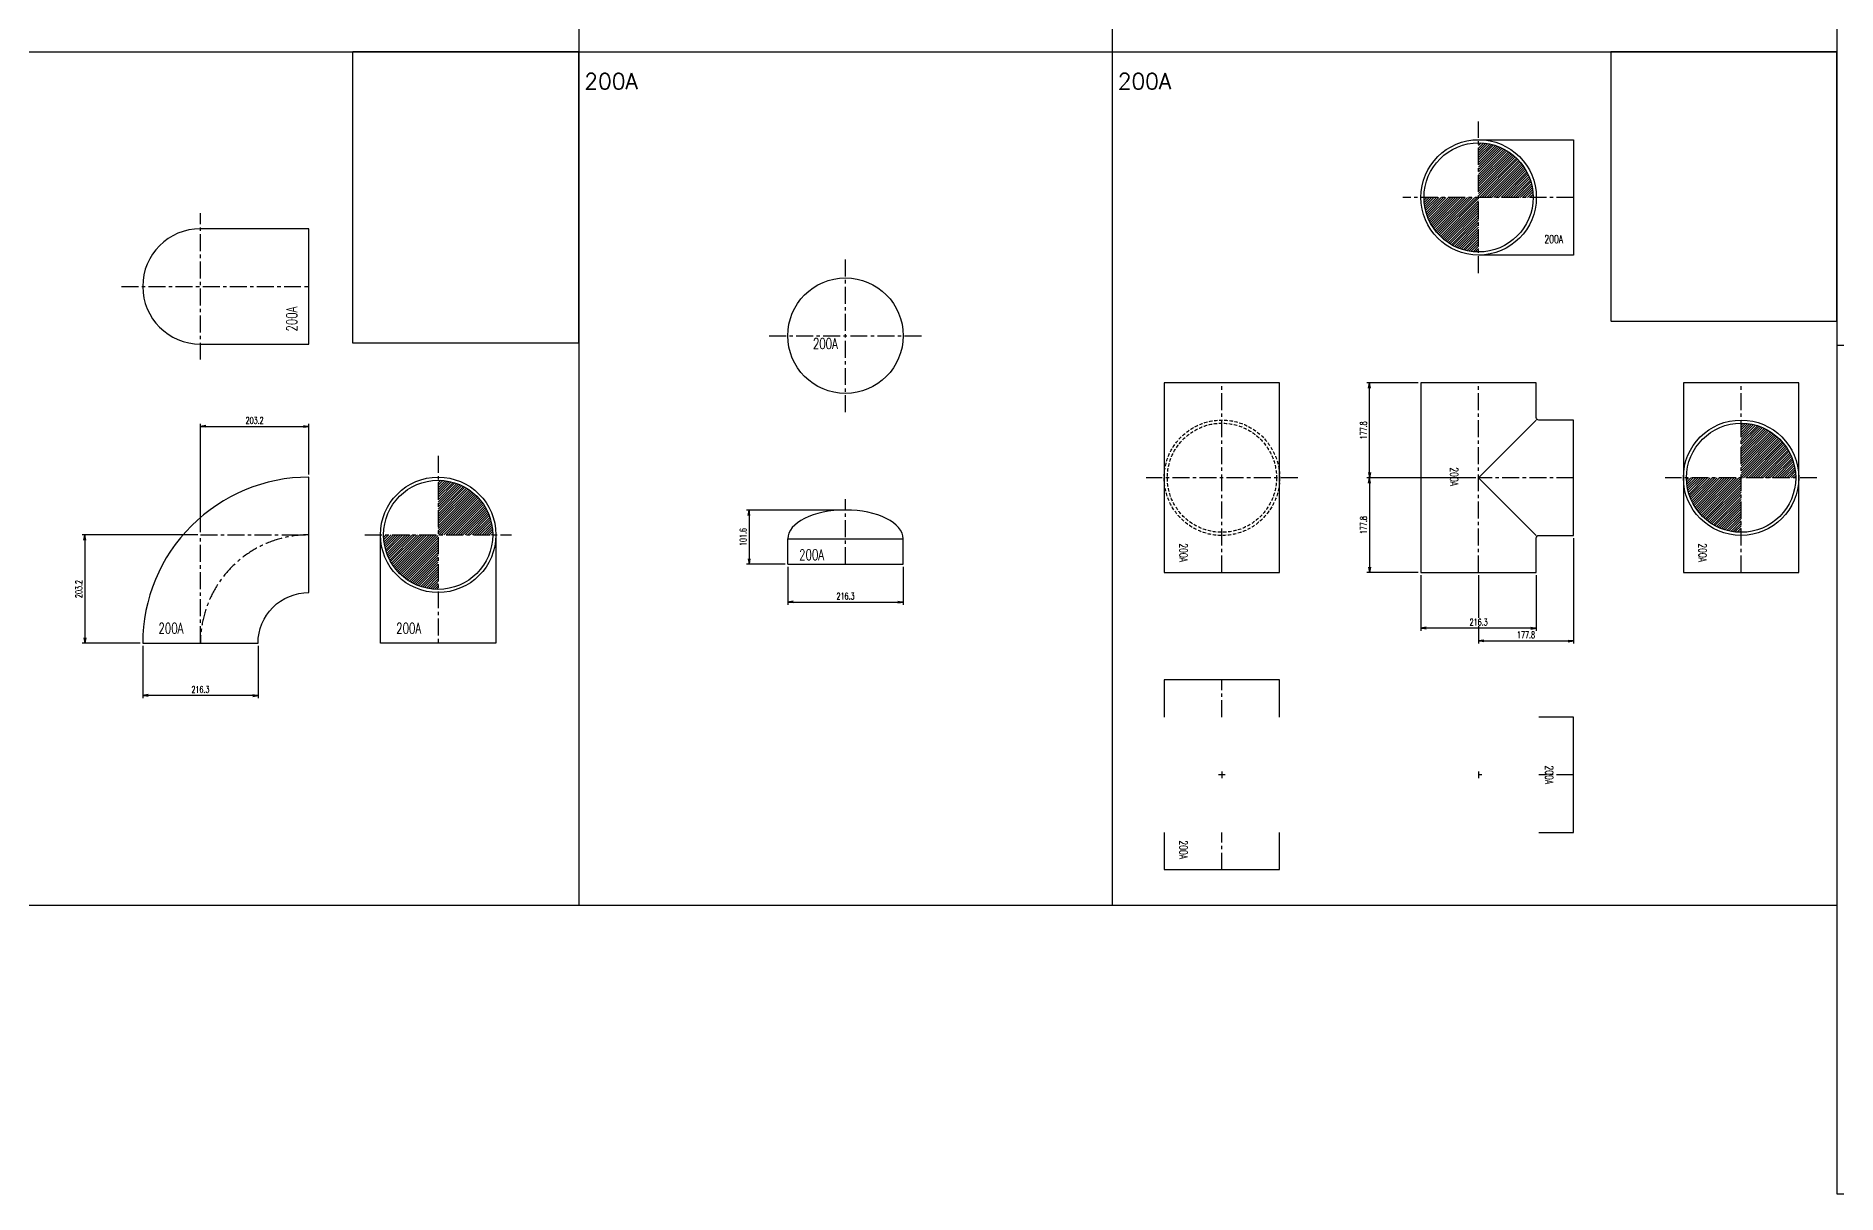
# Model space of a CAD drawing. Header units: millimetres. Extents: x 2090 to 42062, y -14812 to 2738.
# Drawn here: x 4949 to 8325, y -7094 to -4923 of the extents above; entities that cross this region are included whole.
import ezdxf

# ---------------------------------------------------------------- set-up
doc = ezdxf.new("R2010")
doc.units = ezdxf.units.MM
doc.header["$PDMODE"] = 35
for name, pattern in [('CENTER', [50.8, 31.75, -6.35, 6.35, -6.35]), ('CENTER2', [1.125, 0.75, -0.125, 0.125, -0.125]), ('HIDDEN', [9.525, 6.35, -3.175])]:
    doc.linetypes.add(name, pattern=pattern)
for name, color, linetype in [('#配管（SUS)', 220, 'Continuous'), ('DIM', 1, 'Continuous'), ('skeleton', 7, 'Continuous')]:
    doc.layers.add(name, color=color, linetype=linetype)
doc.styles.add('kpk', font='romans.shx', dxfattribs={"width": 0.7, "bigfont": 'extfont2.shx'})
doc.styles.get("Standard").update_dxf_attribs({"font": 'romans.shx', "bigfont": 'extfont.shx'})
doc.dimstyles.new('1／5～KPK', dxfattribs={"dimscale": 5, "dimtxt": 2.5, "dimasz": 2, "dimexe": 1, "dimexo": 1, "dimgap": 1, "dimtad": 3, "dimdsep": 46, "dimtxsty": 'kpk', "dimblk": 'OPEN', "dimcen": 2.5, "dimclrd": 9, "dimclre": 9, "dimclrt": 4, "dimadec": 1, "dimazin": 2, "dimtfac": 1, "dimtmove": 0, "dimatfit": 2, "dimldrblk": 'OPEN', "dimfxl": 1, "dimtfill": 1, "dimlwd": -1, "dimlwe": -1, "dimarcsym": 1})

# ---------------------------------------------------------------- blocks, each defined once
blk = doc.blocks.new('_Open')
at = {"color": 0, "linetype": 'ByBlock', "lineweight": -2}
for p, q in [((-1, 0.17), (0, 0)), ((-1, -0.17), (0, 0)), ((0, 0), (-1, 0))]:
    blk.add_line(p, q, dxfattribs=at)
blk = doc.blocks.new('*D176')
at = {"layer": 'Defpoints', "color": 0, "linetype": 'ByBlock', "transparency": 16777216}
for p in [(5460.7, -5654.8), (5460.7, -5750), (5257.5, -5858.2)]:
    blk.add_point(p, dxfattribs=at)
at = {"layer": 'DIM', "color": 9, "transparency": 16777216}
for p, q in [((5257.5, -5853.2), (5257.5, -5649.8)), ((5267.5, -5654.8), (5450.7, -5654.8)), ((5460.7, -5745), (5460.7, -5649.8))]:
    blk.add_line(p, q, dxfattribs=at)
at = {"layer": 'DIM', "color": 9, "linetype": 'ByBlock', "transparency": 16777216, "xscale": 10, "yscale": 10, "zscale": 10, "rotation": 180}
blk.add_blockref('_Open', (5257.5, -5654.8), dxfattribs=at)
at = {"layer": 'DIM', "color": 9, "linetype": 'ByBlock', "transparency": 16777216, "xscale": 10, "yscale": 10, "zscale": 10}
blk.add_blockref('_Open', (5460.7, -5654.8), dxfattribs=at)
at = {"layer": 'DIM', "color": 4, "linetype": 'ByBlock', "transparency": 16777216, "insert": (5359.1, -5643.6), "char_height": 12.5, "attachment_point": 5, "style": 'kpk', "bg_fill": 3, "box_fill_scale": 1.1, "bg_fill_color": 256, "bg_fill_true_color": 13158600, "bg_fill_transparency": 0}
blk.add_mtext('203.2', dxfattribs=at)
blk = doc.blocks.new('*D177')
at = {"layer": 'Defpoints', "color": 0, "linetype": 'ByBlock', "transparency": 16777216}
for p in [(5257.5, -5858.2), (5040.7, -6061.4), (5149.3, -6061.4)]:
    blk.add_point(p, dxfattribs=at)
at = {"layer": 'DIM', "color": 9, "transparency": 16777216}
for p, q in [((5252.5, -5858.2), (5035.7, -5858.2)), ((5040.7, -5868.2), (5040.7, -6051.4)), ((5144.3, -6061.4), (5035.7, -6061.4))]:
    blk.add_line(p, q, dxfattribs=at)
at = {"layer": 'DIM', "color": 9, "linetype": 'ByBlock', "transparency": 16777216, "xscale": 10, "yscale": 10, "zscale": 10}
for p, rotation in [((5040.7, -5858.2), 90), ((5040.7, -6061.4), 270)]:
    blk.add_blockref('_Open', p, dxfattribs=dict(at, rotation=rotation))
at = {"layer": 'DIM', "color": 4, "linetype": 'ByBlock', "transparency": 16777216, "insert": (5029.4, -5959.8), "char_height": 12.5, "attachment_point": 5, "rotation": 90, "style": 'kpk', "bg_fill": 3, "box_fill_scale": 1.1, "bg_fill_color": 256, "bg_fill_true_color": 13158600, "bg_fill_transparency": 0}
blk.add_mtext('203.2', dxfattribs=at)
blk = doc.blocks.new('*D178')
at = {"layer": 'Defpoints', "color": 0, "linetype": 'ByBlock', "transparency": 16777216}
for p in [(5149.3, -6061.4), (5365.6, -6061.4), (5149.3, -6159.4)]:
    blk.add_point(p, dxfattribs=at)
at = {"layer": 'DIM', "color": 9, "transparency": 16777216}
for p, q in [((5149.3, -6066.4), (5149.3, -6164.4)), ((5365.6, -6066.4), (5365.6, -6164.4)), ((5355.6, -6159.4), (5159.3, -6159.4))]:
    blk.add_line(p, q, dxfattribs=at)
at = {"layer": 'DIM', "color": 9, "linetype": 'ByBlock', "transparency": 16777216, "xscale": 10, "yscale": 10, "zscale": 10, "rotation": 180}
blk.add_blockref('_Open', (5149.3, -6159.4), dxfattribs=at)
at = {"layer": 'DIM', "color": 9, "linetype": 'ByBlock', "transparency": 16777216, "xscale": 10, "yscale": 10, "zscale": 10}
blk.add_blockref('_Open', (5365.6, -6159.4), dxfattribs=at)
at = {"layer": 'DIM', "color": 4, "linetype": 'ByBlock', "transparency": 16777216, "insert": (5257.5, -6148.1), "char_height": 12.5, "attachment_point": 5, "style": 'kpk', "bg_fill": 3, "box_fill_scale": 1.1, "bg_fill_color": 256, "bg_fill_true_color": 13158600, "bg_fill_transparency": 0}
blk.add_mtext('216.3', dxfattribs=at)
blk = doc.blocks.new('*D203')
at = {"layer": 'Defpoints', "color": 0, "linetype": 'ByBlock', "transparency": 16777216}
for p in [(6358.6, -5913.3), (6574.9, -5913.3), (6574.9, -5984.3)]:
    blk.add_point(p, dxfattribs=at)
at = {"layer": 'DIM', "color": 9, "transparency": 16777216}
for p, q in [((6358.6, -5918.3), (6358.6, -5989.3)), ((6574.9, -5918.3), (6574.9, -5989.3)), ((6368.6, -5984.3), (6564.9, -5984.3))]:
    blk.add_line(p, q, dxfattribs=at)
at = {"layer": 'DIM', "color": 9, "linetype": 'ByBlock', "transparency": 16777216, "xscale": 10, "yscale": 10, "zscale": 10, "rotation": 180}
blk.add_blockref('_Open', (6358.6, -5984.3), dxfattribs=at)
at = {"layer": 'DIM', "color": 9, "linetype": 'ByBlock', "transparency": 16777216, "xscale": 10, "yscale": 10, "zscale": 10}
blk.add_blockref('_Open', (6574.9, -5984.3), dxfattribs=at)
at = {"layer": 'DIM', "color": 4, "linetype": 'ByBlock', "transparency": 16777216, "insert": (6466.7, -5973.1), "char_height": 12.5, "attachment_point": 5, "style": 'kpk', "bg_fill": 3, "box_fill_scale": 1.1, "bg_fill_color": 256, "bg_fill_true_color": 13158600, "bg_fill_transparency": 0}
blk.add_mtext('216.3', dxfattribs=at)
blk = doc.blocks.new('*D204')
at = {"layer": 'Defpoints', "color": 0, "linetype": 'ByBlock', "transparency": 16777216}
for p in [(6466.7, -5811.7), (6285.9, -5913.3), (6358.6, -5913.3)]:
    blk.add_point(p, dxfattribs=at)
at = {"layer": 'DIM', "color": 9, "transparency": 16777216}
for p, q in [((6461.7, -5811.7), (6280.9, -5811.7)), ((6285.9, -5821.7), (6285.9, -5903.3)), ((6353.6, -5913.3), (6280.9, -5913.3))]:
    blk.add_line(p, q, dxfattribs=at)
at = {"layer": 'DIM', "color": 9, "linetype": 'ByBlock', "transparency": 16777216, "xscale": 10, "yscale": 10, "zscale": 10}
for p, rotation in [((6285.9, -5811.7), 90), ((6285.9, -5913.3), 270)]:
    blk.add_blockref('_Open', p, dxfattribs=dict(at, rotation=rotation))
at = {"layer": 'DIM', "color": 4, "linetype": 'ByBlock', "transparency": 16777216, "insert": (6274.7, -5862.5), "char_height": 12.5, "attachment_point": 5, "rotation": 90, "style": 'kpk', "bg_fill": 3, "box_fill_scale": 1.1, "bg_fill_color": 256, "bg_fill_true_color": 13158600, "bg_fill_transparency": 0}
blk.add_mtext('101.6', dxfattribs=at)
blk = doc.blocks.new('*D253')
at = {"layer": 'Defpoints', "color": 0, "linetype": 'ByBlock', "transparency": 16777216}
for p in [(7448.9, -5573.4), (7545.4, -5573.4), (7653.6, -5751.2)]:
    blk.add_point(p, dxfattribs=at)
at = {"layer": 'DIM', "color": 9, "transparency": 16777216}
for p, q in [((7540.4, -5573.4), (7443.9, -5573.4)), ((7448.9, -5741.2), (7448.9, -5583.4)), ((7648.6, -5751.2), (7443.9, -5751.2))]:
    blk.add_line(p, q, dxfattribs=at)
at = {"layer": 'DIM', "color": 9, "linetype": 'ByBlock', "transparency": 16777216, "xscale": 10, "yscale": 10, "zscale": 10}
for p, rotation in [((7448.9, -5573.4), 90), ((7448.9, -5751.2), 270)]:
    blk.add_blockref('_Open', p, dxfattribs=dict(at, rotation=rotation))
at = {"layer": 'DIM', "color": 4, "linetype": 'ByBlock', "transparency": 16777216, "insert": (7437.6, -5662.3), "char_height": 12.5, "attachment_point": 5, "rotation": 90, "style": 'kpk', "bg_fill": 3, "box_fill_scale": 1.1, "bg_fill_color": 256, "bg_fill_true_color": 13158600, "bg_fill_transparency": 0}
blk.add_mtext('177.8', dxfattribs=at)
blk = doc.blocks.new('*D254')
at = {"layer": 'Defpoints', "color": 0, "linetype": 'ByBlock', "transparency": 16777216}
for p in [(7653.6, -5751.2), (7448.9, -5929), (7545.4, -5929)]:
    blk.add_point(p, dxfattribs=at)
at = {"layer": 'DIM', "color": 9, "transparency": 16777216}
for p, q in [((7648.6, -5751.2), (7443.9, -5751.2)), ((7448.9, -5761.2), (7448.9, -5919)), ((7540.4, -5929), (7443.9, -5929))]:
    blk.add_line(p, q, dxfattribs=at)
at = {"layer": 'DIM', "color": 9, "linetype": 'ByBlock', "transparency": 16777216, "xscale": 10, "yscale": 10, "zscale": 10}
for p, rotation in [((7448.9, -5751.2), 90), ((7448.9, -5929), 270)]:
    blk.add_blockref('_Open', p, dxfattribs=dict(at, rotation=rotation))
at = {"layer": 'DIM', "color": 4, "linetype": 'ByBlock', "transparency": 16777216, "insert": (7437.6, -5840.1), "char_height": 12.5, "attachment_point": 5, "rotation": 90, "style": 'kpk', "bg_fill": 3, "box_fill_scale": 1.1, "bg_fill_color": 256, "bg_fill_true_color": 13158600, "bg_fill_transparency": 0}
blk.add_mtext('177.8', dxfattribs=at)
blk = doc.blocks.new('*D255')
at = {"layer": 'Defpoints', "color": 0, "linetype": 'ByBlock', "transparency": 16777216}
for p in [(7831.4, -5859.4), (7653.6, -5929), (7831.4, -6057.1)]:
    blk.add_point(p, dxfattribs=at)
at = {"layer": 'DIM', "color": 9, "transparency": 16777216}
for p, q in [((7831.4, -5864.4), (7831.4, -6062.1)), ((7653.6, -5934), (7653.6, -6062.1)), ((7663.6, -6057.1), (7821.4, -6057.1))]:
    blk.add_line(p, q, dxfattribs=at)
at = {"layer": 'DIM', "color": 9, "linetype": 'ByBlock', "transparency": 16777216, "xscale": 10, "yscale": 10, "zscale": 10, "rotation": 180}
blk.add_blockref('_Open', (7653.6, -6057.1), dxfattribs=at)
at = {"layer": 'DIM', "color": 9, "linetype": 'ByBlock', "transparency": 16777216, "xscale": 10, "yscale": 10, "zscale": 10}
blk.add_blockref('_Open', (7831.4, -6057.1), dxfattribs=at)
at = {"layer": 'DIM', "color": 4, "linetype": 'ByBlock', "transparency": 16777216, "insert": (7742.5, -6045.9), "char_height": 12.5, "attachment_point": 5, "style": 'kpk', "bg_fill": 3, "box_fill_scale": 1.1, "bg_fill_color": 256, "bg_fill_true_color": 13158600, "bg_fill_transparency": 0}
blk.add_mtext('177.8', dxfattribs=at)
blk = doc.blocks.new('*D256')
at = {"layer": 'Defpoints', "color": 0, "linetype": 'ByBlock', "transparency": 16777216}
for p in [(7545.4, -5929), (7761.7, -5929), (7545.4, -6033.1)]:
    blk.add_point(p, dxfattribs=at)
at = {"layer": 'DIM', "color": 9, "transparency": 16777216}
for p, q in [((7545.4, -5934), (7545.4, -6038.1)), ((7761.7, -5934), (7761.7, -6038.1)), ((7751.7, -6033.1), (7555.4, -6033.1))]:
    blk.add_line(p, q, dxfattribs=at)
at = {"layer": 'DIM', "color": 9, "linetype": 'ByBlock', "transparency": 16777216, "xscale": 10, "yscale": 10, "zscale": 10, "rotation": 180}
blk.add_blockref('_Open', (7545.4, -6033.1), dxfattribs=at)
at = {"layer": 'DIM', "color": 9, "linetype": 'ByBlock', "transparency": 16777216, "xscale": 10, "yscale": 10, "zscale": 10}
blk.add_blockref('_Open', (7761.7, -6033.1), dxfattribs=at)
at = {"layer": 'DIM', "color": 4, "linetype": 'ByBlock', "transparency": 16777216, "insert": (7653.6, -6021.9), "char_height": 12.5, "attachment_point": 5, "style": 'kpk', "bg_fill": 3, "box_fill_scale": 1.1, "bg_fill_color": 256, "bg_fill_true_color": 13158600, "bg_fill_transparency": 0}
blk.add_mtext('216.3', dxfattribs=at)
blk = doc.blocks.new('(SUS)200A-90ES-3')
at = {"layer": '#配管（SUS)', "color": 2, "linetype": 'CENTER'}
for p, q in [((0, -137.2), (0, 137.2)), ((-148, 0), (203.2, 0))]:
    blk.add_line(p, q, dxfattribs=at)
at = {"layer": '#配管（SUS)', "color": 0, "linetype": 'ByBlock'}
blk.add_lwpolyline([(0, 108.1, 1), (0, -108.2), (203.2, -108.2), (203.2, 108.1)], format="xyb", close=True, dxfattribs=at)
at = {"layer": 'Defpoints', "color": 5, "insert": (171.3, -84.6), "char_height": 20, "attachment_point": 4, "rotation": 90}
blk.add_mtext('{\\W0.7;200A}', dxfattribs=at)
blk = doc.blocks.new('(SUS)200A-90ES-1')
at = {"layer": '#配管（SUS)', "color": 0, "linetype": 'ByBlock'}
blk.add_lwpolyline([(-108.1, -203.2), (108.1, -203.2, -0.414214), (203.2, -108.1), (203.2, 108.1, 0.414214)], format="xyb", close=True, dxfattribs=at)
at = {"layer": '#配管（SUS)', "color": 2, "linetype": 'CENTER'}
blk.add_lwpolyline([(0, -203.2), (0, 0), (203.2, 0, 0.414214)], format="xyb", close=True, dxfattribs=at)
at = {"layer": 'Defpoints', "color": 5, "insert": (-78.7, -175.1), "char_height": 20, "attachment_point": 4}
blk.add_mtext('{\\W0.7;200A}', dxfattribs=at)
blk = doc.blocks.new('(SUS)200A-90ES-2')
at = {"layer": '#配管（SUS)'}
h = blk.add_hatch(dxfattribs=at)
h.set_pattern_fill('ANSI31', color=252)
h.set_pattern_definition([(45, (-5703.164, 5858.1982), (-2.245064, 2.245064), [])])
h.paths.add_polyline_path([(0, 0), (-102.3, 0, 0.414214), (0, -102.3)])
h.paths.add_polyline_path([(0, 102.3), (0, 0), (102.3, 0, 0.414214)])
at = {"layer": '#配管（SUS)', "color": 2, "linetype": 'CENTER'}
for p, q in [((0, 148), (0, -203.2)), ((-137.2, 0), (137.2, 0))]:
    blk.add_line(p, q, dxfattribs=at)
at = {"layer": '#配管（SUS)', "color": 0, "linetype": 'ByBlock'}
blk.add_lwpolyline([(108.1, 0), (108.1, -203.2), (-108.1, -203.2), (-108.1, 0)], dxfattribs=at)
for radius in [108.2, 102.3]:
    blk.add_circle((0, 0), radius, dxfattribs=at)
at = {"layer": 'Defpoints', "color": 5, "insert": (-78.7, -175.1), "char_height": 20, "attachment_point": 4}
blk.add_mtext('{\\W0.7;200A}', dxfattribs=at)
blk = doc.blocks.new('A$C24FE62CB')
at = {"layer": '#配管（SUS)', "color": 2, "linetype": 'CENTER'}
for p, q in [((0, -143.2), (0, 143.2)), ((-143.2, 0), (143.2, 0))]:
    blk.add_line(p, q, dxfattribs=at)
at = {"layer": '#配管（SUS)', "color": 0, "linetype": 'ByBlock'}
blk.add_circle((0, 0), 108.2, dxfattribs=at)
at = {"layer": 'Defpoints', "color": 5, "insert": (-61.1, -14.8), "char_height": 20, "attachment_point": 4}
blk.add_mtext('{\\W0.7;200A}', dxfattribs=at)
blk = doc.blocks.new('A$C2A1E307C')
at = {"layer": '#配管（SUS)', "color": 2, "linetype": 'CENTER'}
blk.add_line((0, -47.5), (0, 74.5), dxfattribs=at)
at = {"layer": '#配管（SUS)', "color": 0, "linetype": 'ByBlock'}
for p, q in [((-108.1, -47.5), (-108.1, 0)), ((-108.1, 0), (108.1, 0)), ((108.1, -47.5), (108.1, 0)), ((-108.1, -47.5), (108.1, -47.5))]:
    blk.add_line(p, q, dxfattribs=at)
blk.add_ellipse((0, 0), major_axis=(-108.2, 0), ratio=0.5, start_param=3.141593, end_param=6.283185, dxfattribs=at)
at = {"layer": 'Defpoints', "color": 5, "insert": (-86.9, -29.7), "char_height": 20, "attachment_point": 4}
blk.add_mtext('{\\W0.7;200A}', dxfattribs=at)
blk = doc.blocks.new('(SUS)200A-T-1')
at = {"layer": '#配管（SUS)', "color": 2, "linetype": 'CENTER'}
for p, q in [((0, -177.8), (0, 177.8)), ((177.8, 0), (0, 0))]:
    blk.add_line(p, q, dxfattribs=at)
at = {"layer": '#配管（SUS)', "color": 0, "linetype": 'ByBlock'}
for p, q in [((108.1, 108.1), (0, 0)), ((0, 0), (108.1, -108.1))]:
    blk.add_line(p, q, dxfattribs=at)
blk.add_lwpolyline([(108.1, -113.1, -0.414214), (113.1, -108.1), (177.8, -108.1), (177.8, 108.1), (113.1, 108.1, -0.414214), (108.1, 113.1), (108.1, 177.8), (-108.1, 177.8), (-108.1, -177.8), (108.1, -177.8)], format="xyb", close=True, dxfattribs=at)
at = {"layer": 'Defpoints', "color": 5, "insert": (-45.7, 2), "char_height": 15, "attachment_point": 5, "rotation": 270}
blk.add_mtext('{\\W0.7;200A}', dxfattribs=at)
blk = doc.blocks.new('(SUS)200A-T-2')
at = {"layer": '#配管（SUS)'}
h = blk.add_hatch(dxfattribs=at)
h.set_pattern_fill('ANSI31', color=252)
h.set_pattern_definition([(45, (-8145.6484, 5751.2217), (-2.245064, 2.245064), [])])
h.paths.add_polyline_path([(0, 0), (-102.3, 0, 0.414214), (0, -102.3)])
h.paths.add_polyline_path([(0, 102.3), (0, 0), (102.3, 0, 0.414214)])
at = {"layer": '#配管（SUS)', "color": 2, "linetype": 'CENTER'}
for p, q in [((0, -177.8), (0, 177.8)), ((142.2, 0), (-142.2, 0))]:
    blk.add_line(p, q, dxfattribs=at)
at = {"layer": '#配管（SUS)', "color": 0, "linetype": 'ByBlock'}
blk.add_lwpolyline([(-108.1, 177.8), (-108.1, -177.8), (108.2, -177.8), (108.2, 177.8)], close=True, dxfattribs=at)
for radius in [108.2, 102.3]:
    blk.add_circle((0, 0), radius, dxfattribs=at)
at = {"layer": 'Defpoints', "color": 5, "insert": (-72.1, -140.5), "char_height": 15, "attachment_point": 5, "rotation": 270}
blk.add_mtext('{\\W0.7;200A}', dxfattribs=at)
blk = doc.blocks.new('(SUS)200A-T-3')
at = {"layer": '#配管（SUS)'}
h = blk.add_hatch(dxfattribs=at)
h.set_pattern_fill('ANSI31', color=252)
h.set_pattern_definition([(45, (-7653.5558, 5225.5497), (-2.245064, 2.245064), [])])
h.paths.add_polyline_path([(0, 0), (-102.3, 0, 0.414214), (0, -102.3)])
h.paths.add_polyline_path([(0, 102.3), (0, 0), (102.3, 0, 0.414214)])
at = {"layer": '#配管（SUS)', "color": 2, "linetype": 'CENTER'}
for p, q in [((0, -142.2), (0, 142.2)), ((177.8, 0), (-141.8, 0))]:
    blk.add_line(p, q, dxfattribs=at)
at = {"layer": '#配管（SUS)', "color": 0, "linetype": 'ByBlock'}
blk.add_lwpolyline([(0, 108.1), (177.8, 108.1), (177.8, -108.1), (0, -108.1)], dxfattribs=at)
for radius in [108.2, 102.3]:
    blk.add_circle((0, 0), radius, dxfattribs=at)
at = {"layer": 'Defpoints', "color": 5, "insert": (140.9, -78.2), "char_height": 15, "attachment_point": 5}
blk.add_mtext('{\\W0.7;200A}', dxfattribs=at)
blk = doc.blocks.new('(SUS)200A-T-4')
at = {"layer": '#配管（SUS)', "color": 2, "linetype": 'CENTER'}
for p, q in [((0, -177.8), (0, 177.8)), ((142.2, 0), (-142.2, 0))]:
    blk.add_line(p, q, dxfattribs=at)
at = {"layer": '#配管（SUS)', "color": 0, "linetype": 'ByBlock'}
blk.add_lwpolyline([(-108.1, 177.8), (-108.1, -177.8), (108.2, -177.8), (108.2, 177.8)], close=True, dxfattribs=at)
at = {"layer": '#配管（SUS)', "color": 252, "linetype": 'HIDDEN'}
for radius in [108.2, 102.3]:
    blk.add_circle((0, 0), radius, dxfattribs=at)
at = {"layer": 'Defpoints', "color": 5, "insert": (-72.1, -140.5), "char_height": 15, "attachment_point": 5, "rotation": 270}
blk.add_mtext('{\\W0.7;200A}', dxfattribs=at)
blk = doc.blocks.new('(SUS)200A-T-5')
at = {"layer": '#配管（SUS)', "color": 2, "linetype": 'CENTER'}
for p, q in [((0, 108.2), (0, 177.8)), ((6.2, 0), (-6.2, 0)), ((0, 6.2), (0, -6.2)), ((0, -177.8), (0, -108.2))]:
    blk.add_line(p, q, dxfattribs=at)
at = {"layer": '#配管（SUS)', "color": 0, "linetype": 'ByBlock'}
for points in [[(108.2, 108.2), (108.2, 177.8), (-108.2, 177.8), (-108.2, 108.2)], [(-108.2, -108.2), (-108.2, -177.8), (108.2, -177.8), (108.2, -108.2)]]:
    blk.add_lwpolyline(points, dxfattribs=at)
at = {"layer": 'Defpoints', "color": 5, "insert": (-72.1, -140.5), "char_height": 15, "attachment_point": 5, "rotation": 270}
blk.add_mtext('{\\W0.7;200A}', dxfattribs=at)
blk = doc.blocks.new('(SUS)200A-T-6')
at = {"layer": '#配管（SUS)', "color": 2, "linetype": 'CENTER'}
for p, q in [((0, 6.2), (0, -6.2)), ((6.2, 0), (0, 0)), ((177.8, 0), (113.2, 0))]:
    blk.add_line(p, q, dxfattribs=at)
at = {"layer": '#配管（SUS)', "color": 0, "linetype": 'ByBlock'}
blk.add_lwpolyline([(113.2, -108.1), (177.8, -108.1), (177.8, 108.1), (113.2, 108.1)], dxfattribs=at)
at = {"layer": 'Defpoints', "color": 5, "insert": (132.5, 0), "char_height": 15, "attachment_point": 5, "rotation": 270}
blk.add_mtext('{\\W0.7;200A}', dxfattribs=at)

msp = doc.modelspace()

# ---------------------------------------------------------------- linework, layer by layer
at = {"color": 0, "linetype": 'CENTER2'}
for points in [[(5966.709, -4952.432), (5542.799, -4952.432), (5542.799, -5498.503), (5966.709, -5498.503)], [(8325.36, -4952.432), (7901.451, -4952.432), (7901.451, -5457.539), (8325.36, -5457.539)]]:
    msp.add_lwpolyline(points, close=True, dxfattribs=at)
at = {"layer": 'skeleton'}
for p, q in [((5966.709, 1807.568), (5966.709, -6552.432)), ((6966.709, 1807.568), (6966.709, -6552.432)), ((8325.36, 1807.568), (8325.36, -7094.106)), ((5966.709, 1407.568), (5966.709, -6552.432)), ((4649.823, -4952.432), (5966.709, -4952.432)), ((5966.709, -4952.432), (6966.709, -4952.432)), ((6966.709, -4952.432), (8325.36, -4952.432)), ((8325.36, -5502.698), (21142.157, -5502.698)), ((4649.823, -6552.432), (5966.709, -6552.432)), ((5966.709, -6552.432), (6966.709, -6552.432)), ((6966.709, -6552.432), (8325.36, -6552.432)), ((8325.36, -7094.106), (21142.157, -7094.106))]:
    msp.add_line(p, q, dxfattribs=at)

# ---------------------------------------------------------------- block references
at = {"layer": '#配管（SUS)'}
for name, p in [('(SUS)200A-T-3', (7653.556, -5225.55)), ('(SUS)200A-90ES-3', (5257.485, -5392.507)), ('A$C24FE62CB', (6466.709, -5484.827)), ('(SUS)200A-T-4', (7172.384, -5751.222)), ('(SUS)200A-T-2', (8145.648, -5751.222)), ('(SUS)200A-90ES-2', (5703.164, -5858.198)), ('(SUS)200A-T-5', (7172.384, -6308.145)), ('(SUS)200A-T-6', (7653.556, -6308.145))]:
    msp.add_blockref(name, p, dxfattribs=at)

# ---------------------------------------------------------------- texts
at = {"color": 71, "char_height": 30, "attachment_point": 4}
for insert in [(5977.124, -5007.738), (6977.124, -5007.738)]:
    msp.add_mtext('200A', dxfattribs=dict(at, insert=insert))

# ---------------------------------------------------------------- dimensions: what is measured, and where the dimension line sits
at = {"layer": 'DIM', "linetype": 'ByBlock'}
dim = msp.add_linear_dim(base=(7448.864, -5573.422), p1=(7653.556, -5751.222), p2=(7545.406, -5573.422), angle=90, dimstyle='1／5～KPK', dxfattribs=at)
dim.commit()
dim.dimension.update_dxf_attribs({"geometry": '*D253', "text_midpoint": (7437.614, -5662.322)})
for base, p1, p2, picture, middle in [((5460.685, -5654.818), (5257.485, -5858.198), (5460.685, -5750.048), '*D176', (5359.085, -5643.568)), ((6574.859, -5984.35), (6358.559, -5913.327), (6574.859, -5913.327), '*D203', (6466.709, -5973.1))]:
    dim = msp.add_linear_dim(base=base, p1=p1, p2=p2, dimstyle='1／5～KPK', dxfattribs=at)
    dim.commit()
    dim.dimension.update_dxf_attribs({"geometry": picture, "text_midpoint": middle})

# ---------------------------------------------------------------- next in the draw order: dimensions: what is measured, and where the dimension line sits
for base, p1, p2, picture, middle in [((7448.864, -5929.022), (7653.556, -5751.222), (7545.406, -5929.022), '*D254', (7437.614, -5840.122)), ((6285.946, -5913.327), (6466.709, -5811.727), (6358.559, -5913.327), '*D204', (6274.696, -5862.527)), ((5040.671, -6061.398), (5257.485, -5858.198), (5149.335, -6061.398), '*D177', (5029.421, -5959.798))]:
    dim = msp.add_linear_dim(base=base, p1=p1, p2=p2, angle=90, dimstyle='1／5～KPK', dxfattribs=at)
    dim.commit()
    dim.dimension.update_dxf_attribs({"geometry": picture, "text_midpoint": middle})

# ---------------------------------------------------------------- next in the draw order: block references
at = {"layer": '#配管（SUS)'}
msp.add_blockref('A$C2A1E307C', (6466.709, -5865.802), dxfattribs=at)

# ---------------------------------------------------------------- next in the draw order: dimensions: what is measured, and where the dimension line sits
at = {"layer": 'DIM', "linetype": 'ByBlock'}
for base, p1, p2, picture, middle in [((7831.356, -6057.15), (7653.556, -5929.022), (7831.356, -5859.372), '*D255', (7742.456, -6045.9)), ((5149.335, -6159.385), (5365.635, -6061.398), (5149.335, -6061.398), '*D178', (5257.485, -6148.135))]:
    dim = msp.add_linear_dim(base=base, p1=p1, p2=p2, dimstyle='1／5～KPK', dxfattribs=at)
    dim.commit()
    dim.dimension.update_dxf_attribs({"geometry": picture, "text_midpoint": middle})

# ---------------------------------------------------------------- next in the draw order: block references
at = {"layer": '#配管（SUS)'}
msp.add_blockref('(SUS)200A-90ES-1', (5257.485, -5858.198), dxfattribs=at)

# ---------------------------------------------------------------- next in the draw order: dimensions: what is measured, and where the dimension line sits
at = {"layer": 'DIM', "linetype": 'ByBlock'}
dim = msp.add_linear_dim(base=(7545.406, -6033.15), p1=(7761.706, -5929.022), p2=(7545.406, -5929.022), dimstyle='1／5～KPK', dxfattribs=at)
dim.commit()
dim.dimension.update_dxf_attribs({"geometry": '*D256', "text_midpoint": (7653.556, -6021.9)})

# ---------------------------------------------------------------- next in the draw order: block references
at = {"layer": '#配管（SUS)'}
msp.add_blockref('(SUS)200A-T-1', (7653.556, -5751.222), dxfattribs=at)

doc.saveas('drawing.dxf')
